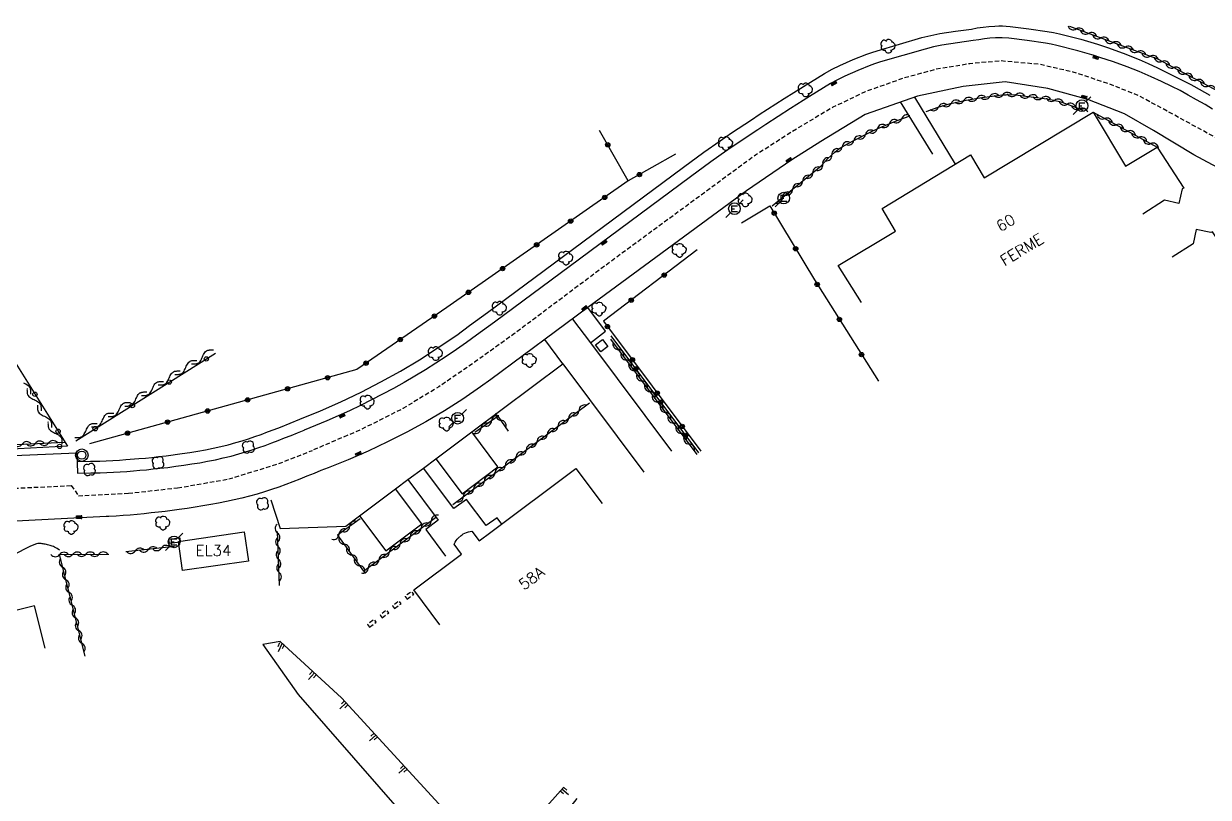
# Model space of a CAD drawing. Header units: millimetres. Extents: x 75000 to 76001, y 158000 to 159000.
# Drawn here: x 75692 to 75827.5, y 158286.3 to 158374.7 of the extents above; entities that cross this region are included whole.
import ezdxf
from ezdxf.enums import TextEntityAlignment as Align

# ---------------------------------------------------------------- set-up
doc = ezdxf.new("R2010")
doc.units = ezdxf.units.MM
doc.linetypes.add('DASHED', pattern=[0.75, 0.5, -0.25])
doc.layers.get('0').update_dxf_attribs({"linetype": 'CONTINUOUS'})
for name, color, linetype in [('W0001', 6, 'DASHED'), ('W0008', 7, 'CONTINUOUS'), ('W0100', 7, 'CONTINUOUS'), ('W0112', 1, 'DASHED'), ('W0211', 2, 'CONTINUOUS'), ('W0300', 7, 'CONTINUOUS'), ('W0310', 3, 'CONTINUOUS'), ('W0322', 7, 'CONTINUOUS'), ('W0400', 7, 'CONTINUOUS'), ('W0420', 7, 'CONTINUOUS'), ('W0471', 7, 'CONTINUOUS'), ('W0984', 7, 'CONTINUOUS'), ('W0991', 7, 'CONTINUOUS')]:
    doc.layers.add(name, color=color, linetype=linetype)
doc.styles.get("Standard").update_dxf_attribs({"font": 'romans.shx', "width": 0.85})

# ---------------------------------------------------------------- blocks, each defined once
blk = doc.blocks.new('T400')
for p, q in [((-0.15, 0.3), (0.15, 0.3)), ((-0.15, -0.25), (-0.15, 0.3)), ((-0.15, 0.15), (0.15, 0.15)), ((-0.15, 0), (0.15, 0)), ((0.15, 0.3), (0.15, -0.25)), ((-0.15, -0.15), (0.15, -0.15)), ((-0.15, -0.25), (-0.15, -0.3)), ((-0.15, -0.3), (0.15, -0.3)), ((0.15, -0.3), (0.15, -0.25))]:
    blk.add_line(p, q)
blk = doc.blocks.new('T471')
for p, q in [((-0.333334, 0.333334), (-0.333334, -0.333334)), ((-0.333334, 0.333334), (0.333334, 0.333334)), ((-0.333334, 0), (0, 0)), ((0.500001, 0.500001), (1.000002, 1.000002)), ((-0.500001, -0.500001), (-1.000002, -1.000002)), ((-0.333334, -0.333334), (0.333334, -0.333334))]:
    blk.add_line(p, q)
blk.add_ellipse((0, 0), major_axis=(0.471405, 0.471405), ratio=1, start_param=5.4977871438, end_param=11.780972451)
blk = doc.blocks.new('T300')
for p, q in [((-0.8, 0.51), (-0.86, 0.34)), ((-0.86, 0.34), (-0.86, 0.17)), ((-0.86, 0.17), (-0.74, 0.06)), ((-0.69, 0.63), (-0.8, 0.51)), ((-0.8, -0.06), (-0.74, 0.06)), ((-0.74, 0.06), (-0.69, 0.11)), ((-0.57, 0.69), (-0.69, 0.63)), ((-0.46, 0.69), (-0.57, 0.69)), ((-0.29, 0.63), (-0.46, 0.69)), ((-0.29, 0.63), (-0.17, 0.74)), ((-0.23, 0.57), (-0.29, 0.63)), ((-0.17, 0.74), (-0.06, 0.8)), ((-0.06, 0.8), (0.06, 0.8)), ((0.06, 0.8), (0.23, 0.74)), ((0.23, 0.74), (0.34, 0.63)), ((0.34, 0.63), (0.4, 0.51)), ((0.46, 0.46), (0.34, 0.46)), ((0.4, 0.51), (0.4, 0.46)), ((0.57, 0.4), (0.46, 0.46)), ((0.57, 0.4), (0.69, 0.29)), ((0.69, 0.29), (0.74, 0.17)), ((0.74, 0.06), (0.69, -0.17)), ((0.74, 0.17), (0.74, 0.06)), ((-0.8, -0.17), (-0.8, -0.06)), ((-0.8, -0.23), (-0.8, -0.17)), ((-0.74, -0.34), (-0.8, -0.23)), ((-0.69, -0.4), (-0.74, -0.34)), ((-0.51, -0.46), (-0.69, -0.4)), ((-0.4, -0.46), (-0.51, -0.46)), ((-0.4, -0.46), (-0.34, -0.46)), ((-0.34, -0.46), (-0.34, -0.4)), ((-0.34, -0.51), (-0.34, -0.46)), ((-0.29, -0.63), (-0.34, -0.51)), ((-0.17, -0.74), (-0.29, -0.63)), ((-0.06, -0.8), (-0.17, -0.74)), ((0.06, -0.8), (-0.06, -0.8)), ((0.17, -0.74), (0.06, -0.8)), ((0.23, -0.69), (0.17, -0.74)), ((0.29, -0.46), (0.23, -0.46)), ((0.29, -0.63), (0.23, -0.69)), ((0.46, -0.4), (0.29, -0.46)), ((0.34, -0.51), (0.29, -0.63)), ((0.34, -0.51), (0.34, -0.46)), ((0.57, -0.34), (0.46, -0.4)), ((0.63, -0.29), (0.57, -0.34)), ((0.69, -0.17), (0.63, -0.29))]:
    blk.add_line(p, q)
blk = doc.blocks.new('t112o')
at = {"color": 0, "linetype": 'Continuous'}
for p, q in [((-0.5, 0.5), (0.5, 0.5)), ((-0.5, -0.5), (-0.5, 0.5)), ((0.5, 0.5), (0.5, -0.5)), ((0.5, -0.5), (-0.5, -0.5))]:
    blk.add_line(p, q, dxfattribs=at)
blk = doc.blocks.new('t310o')
at = {"color": 0, "linetype": 'Continuous'}
for centre, start, end in [((-0.5, 0.38), 216.8699, 323.1304), ((0.5, -0.37), 36.8699, 143.1303)]:
    blk.add_arc(centre, 0.625, start, end, dxfattribs=at)
blk = doc.blocks.new('t322o')
at = {"color": 0, "linetype": 'Continuous'}
for radius in [0.25, 0.15]:
    blk.add_circle((0, 0), radius, dxfattribs=at)
blk = doc.blocks.new('t211o')
at = {"color": 0, "linetype": 'Continuous'}
for p, q in [((-0.29, 0.5), (-0.29, 0)), ((0, 1), (0, 0)), ((0.29, 0.5), (0.29, 0))]:
    blk.add_line(p, q, dxfattribs=at)

msp = doc.modelspace()

# ---------------------------------------------------------------- linework, layer by layer
at = {"layer": 'W0001', "flags": 128}
msp.add_lwpolyline([(76000, 158346.34), (75997.32, 158345.16), (75976.94, 158336.79), (75971.57, 158334.91), (75967.12, 158333.89), (75962.21, 158333.66), (75954.56, 158334), (75950.23, 158334.29), (75944.92, 158334.91), (75937.84, 158336.17), (75906.92, 158342.58), (75866.8, 158350.62), (75852.07, 158353.36), (75845.68, 158354.73), (75840.94, 158356.21), (75835.68, 158358.28), (75831.09, 158360.29), (75826.83, 158362.54), (75823.3, 158364.47), (75819.6, 158366.48), (75816.22, 158367.84), (75812.04, 158369.21), (75808.19, 158370.09), (75803.76, 158370.49), (75800.23, 158370.17), (75796.37, 158369.53), (75792.51, 158368.48), (75788.25, 158366.96), (75784.55, 158365.19), (75780.37, 158362.7), (75775.71, 158359.73), (75758.99, 158347.44), (75748.14, 158339.32), (75743.56, 158336.03), (75739.46, 158333.22), (75735.36, 158330.73), (75730.53, 158328.32), (75725, 158325.95)], dxfattribs=at)
at = {"layer": 'W0001'}
msp.add_lwpolyline([(75690.15, 158321.59), (75697.42, 158321.94), (75698.23, 158320.78), (75703.95, 158321.06), (75709.58, 158321.67), (75715.43, 158322.69), (75721.16, 158324.44), (75725, 158325.95)], dxfattribs=at)
at = {"layer": 'W0008'}
for points in [[(75698.09, 158324.7), (75699.63, 158324.73), (75699.95, 158324.73), (75700.69, 158324.74), (75701.43, 158324.78), (75702.17, 158324.81), (75702.92, 158324.85), (75703.66, 158324.9), (75705.16, 158325.02), (75705.91, 158325.08), (75706.65, 158325.16), (75707.39, 158325.24), (75708.29, 158325.34), (75710.1, 158325.59), (75711, 158325.73), (75711.88, 158325.87), (75712.77, 158326.03), (75713.64, 158326.2), (75714.51, 158326.4), (75715.36, 158326.61), (75716.23, 158326.85), (75716.97, 158327.06), (75717.7, 158327.29), (75718.42, 158327.53), (75719.14, 158327.79), (75719.88, 158328.07), (75720.62, 158328.35), (75721.34, 158328.62), (75723.56, 158329.51), (75725.93, 158330.47), (75728.26, 158331.51), (75730.57, 158332.61), (75732.84, 158333.78), (75735.07, 158335.02), (75737.26, 158336.33), (75739.41, 158337.71), (75741.52, 158339.15), (75742.99, 158340.22), (75745.02, 158341.71), (75754.76, 158348.91), (75767.45, 158358.34), (75769.78, 158360.04), (75771.66, 158361.37), (75772.96, 158362.25), (75775.23, 158363.76), (75776.13, 158364.35), (75778.97, 158366.19), (75781.17, 158367.58), (75783.57, 158369.04), (75784.45, 158369.53), (75785.35, 158369.97), (75786.87, 158370.64), (75788.42, 158371.26), (75789.01, 158371.47), (75789.61, 158371.66), (75792.17, 158372.42), (75794.74, 158373.15), (75795.75, 158373.41), (75796.77, 158373.61), (75798.58, 158373.9), (75800.39, 158374.14), (75801.06, 158374.26), (75801.73, 158374.35), (75802.4, 158374.42), (75803.08, 158374.47), (75803.52, 158374.49), (75803.95, 158374.49), (75804.39, 158374.47), (75804.82, 158374.42), (75806.95, 158374.15), (75809.07, 158373.86), (75809.78, 158373.73), (75810.49, 158373.58), (75812.92, 158372.96), (75814.82, 158372.41), (75815.95, 158372.04), (75817.77, 158371.36), (75819.58, 158370.64), (75820.63, 158370.18), (75821.67, 158369.69), (75825.51, 158367.78), (75825.84, 158367.6), (75827.68, 158366.58)], [(75689.96, 158325.33), (75698.06, 158325.69), (75698.12, 158323.36), (75699.65, 158323.39), (75699.68, 158323.39), (75699.71, 158323.39), (75699.74, 158323.39), (75699.77, 158323.39), (75699.8, 158323.39), (75699.84, 158323.39), (75699.88, 158323.39), (75699.91, 158323.39), (75699.94, 158323.39), (75699.97, 158323.39), (75699.97, 158323.39), (75700.73, 158323.41), (75701.48, 158323.44), (75702.24, 158323.47), (75703, 158323.52), (75703.76, 158323.56), (75704.52, 158323.62), (75705.27, 158323.69), (75706.03, 158323.75), (75706.79, 158323.83), (75707.54, 158323.91), (75707.54, 158323.91), (75708.46, 158324.02), (75709.38, 158324.14), (75710.29, 158324.27), (75711.2, 158324.41), (75712.11, 158324.55), (75713.02, 158324.72), (75713.91, 158324.89), (75714.81, 158325.09), (75715.7, 158325.31), (75716.59, 158325.56), (75717.35, 158325.78), (75718.11, 158326.02), (75718.86, 158326.27), (75719.6, 158326.53), (75720.35, 158326.81), (75721.09, 158327.09), (75721.83, 158327.38), (75722.57, 158327.67), (75723.3, 158327.97), (75724.05, 158328.27), (75724.05, 158328.27)], [(75726.79, 158323.98), (75725.98, 158323.64), (75725.19, 158323.31), (75724.38, 158323), (75723.58, 158322.67), (75722.77, 158322.36), (75721.96, 158322.06), (75721.15, 158321.77), (75720.33, 158321.48), (75719.51, 158321.22), (75718.68, 158320.97), (75718.68, 158320.97), (75717.8, 158320.72), (75716.93, 158320.5), (75716.05, 158320.3), (75715.16, 158320.11), (75714.27, 158319.92), (75713.38, 158319.77), (75712.48, 158319.61), (75711.59, 158319.47), (75710.68, 158319.33), (75709.78, 158319.2), (75708.98, 158319.09), (75708.17, 158318.98), (75707.38, 158318.89), (75706.57, 158318.8), (75705.77, 158318.72), (75704.96, 158318.64), (75704.16, 158318.56), (75703.34, 158318.5), (75702.54, 158318.45), (75701.73, 158318.41), (75701.73, 158318.41), (75701.7, 158318.41), (75701.67, 158318.41), (75701.64, 158318.39), (75701.61, 158318.39), (75701.58, 158318.39), (75701.55, 158318.39), (75701.52, 158318.39), (75701.48, 158318.39), (75701.45, 158318.39), (75701.41, 158318.39), (75690.34, 158317.84)]]:
    msp.add_lwpolyline(points, dxfattribs=at)
at = {"layer": 'W0008', "flags": 128}
for points in [[(75827.97, 158364.99), (75827.12, 158365.49), (75826.16, 158366.05), (75825.2, 158366.59), (75824.26, 158367.09), (75823.32, 158367.57), (75822.15, 158368.14), (75820.97, 158368.69), (75819.6, 158369.28), (75818.21, 158369.82), (75816.66, 158370.38), (75815.1, 158370.9), (75814.42, 158371.12), (75812.57, 158371.66), (75810.17, 158372.27), (75809.52, 158372.41), (75808.87, 158372.52), (75806.77, 158372.82), (75804.66, 158373.09), (75803.91, 158373.14), (75803.16, 158373.12), (75802.52, 158373.08), (75801.88, 158373.01), (75801.24, 158372.92), (75800.6, 158372.81), (75798.8, 158372.57), (75797, 158372.28), (75796.05, 158372.09), (75795.1, 158371.85), (75792.55, 158371.12), (75790, 158370.37), (75789.44, 158370.19), (75788.9, 158370), (75787.39, 158369.4), (75785.91, 158368.75), (75785.07, 158368.34), (75784.26, 158367.89), (75781.88, 158366.44), (75779.7, 158365.06), (75776.87, 158363.22), (75775.97, 158362.63), (75773.71, 158361.13), (75772.43, 158360.26), (75770.57, 158358.95), (75768.25, 158357.25), (75755.56, 158347.83), (75745.82, 158340.62), (75743.78, 158339.13), (75742.64, 158338.3), (75741.48, 158337.49), (75740.31, 158336.7), (75739.13, 158335.93), (75737.94, 158335.17), (75736.73, 158334.44), (75735.51, 158333.73), (75734.28, 158333.04), (75733.03, 158332.37), (75731.78, 158331.72), (75730.52, 158331.09), (75729.24, 158330.48), (75727.96, 158329.9), (75726.66, 158329.33), (75725.36, 158328.79), (75724.05, 158328.27)], [(75829.63, 158357.75), (75825.84, 158359.76), (75821.23, 158362.52), (75817.9, 158364.44), (75813.73, 158366.09), (75809.13, 158367.35), (75804.25, 158368.09), (75799.44, 158367.56), (75794.21, 158366.46), (75788.25, 158364.35), (75783.15, 158361.28), (75779.84, 158359.17), (75774.65, 158355.64), (75756.52, 158342.3), (75745.42, 158334.06), (75744.25, 158333.21), (75742.2, 158331.82), (75740.11, 158330.49), (75737.98, 158329.23), (75735.81, 158328.04), (75733.61, 158326.92), (75731.37, 158325.87), (75729.09, 158324.89), (75726.79, 158323.98)], [(75793.9, 158366.34), (75798.54, 158358.69)], [(75792.24, 158365.83), (75795.94, 158359.83)], [(75754.76, 158340.97), (75756.82, 158338.24), (75758.54, 158339.58), (75756.52, 158342.3)], [(75720.26, 158320.32), (75721.33, 158317.04), (75728.81, 158317.31), (75730.39, 158318.48), (75734.5, 158321.56), (75735.94, 158322.62), (75737.71, 158323.94), (75739.14, 158324.99), (75743.26, 158328.08), (75753.65, 158335.85), (75751.58, 158338.64)], [(75756.82, 158338.24), (75766.1, 158325.85)], [(75753.65, 158335.85), (75762.93, 158323.47)], [(75739.14, 158324.99), (75742.12, 158321), (75746.23, 158324.06), (75743.26, 158328.08)], [(75746.67, 158317.54), (75746.14, 158318.25), (75744.87, 158317.36), (75742.63, 158320.36), (75741.18, 158319.31), (75737.71, 158323.94)], [(75730.39, 158318.48), (75733.42, 158314.47), (75737.52, 158317.56), (75734.5, 158321.56)], [(75735.94, 158322.62), (75739.41, 158317.97), (75737.97, 158316.9), (75740.24, 158313.87)]]:
    msp.add_lwpolyline(points, dxfattribs=at)
msp.add_lwpolyline([(75696.12, 158314.54, 0.032672), (75695.49, 158314.9, 0.044127), (75694.99, 158315.09, 0.016015), (75694.44, 158315.22, 0.018363), (75693.96, 158315.31, 0.094045), (75693.45, 158315.28), (75692.74, 158315.01), (75690.73, 158313.97, -0.060839), (75690.45, 158313.88, -0.060839), (75690.16, 158313.85, -0.074753), (75689.81, 158313.92), (75689.49, 158314.09), (75689.06, 158314.53), (75688.66, 158314.49), (75688.27, 158314.02), (75688.16, 158313.43), (75688.16, 158312.82), (75688.32, 158312.12)], format="xyb", dxfattribs=at)
at = {"layer": 'W0100', "flags": 128}
for points in [[(75787.83, 158342.86), (75785.15, 158347.09), (75791.72, 158351.03), (75790.17, 158353.62), (75800.3, 158359.75), (75801.87, 158357.13), (75814.33, 158364.62), (75818.02, 158358.46), (75821.65, 158360.62), (75824.69, 158355.96), (75824.51, 158355.85), (75824.13, 158354.19), (75822.48, 158354.55), (75820, 158352.98)], [(75834.91, 158331.48), (75839.14, 158334.15), (75827.97, 158350.96), (75827.8, 158350.86), (75826.12, 158351.21), (75825.78, 158349.58), (75823.38, 158348.06)], [(75739.6, 158306), (75736.6, 158310), (75742.08, 158314.11), (75741.24, 158315.22), (75741.35, 158315.45), (75741.47, 158315.66), (75741.58, 158315.8), (75741.69, 158315.93), (75742.02, 158316.23), (75742.12, 158316.32), (75742.26, 158316.4), (75742.63, 158316.58), (75742.86, 158316.66), (75743.24, 158316.72), (75744.08, 158315.6), (75745.43, 158316.6), (75745.43, 158316.6), (75755.15, 158323.89), (75758.15, 158319.89)], [(75694.42, 158303.34), (75693.2, 158308.18), (75683.81, 158305.81), (75685.04, 158300.97)]]:
    msp.add_lwpolyline(points, dxfattribs=at)
at = {"layer": 'W0100'}
msp.add_lwpolyline([(75717.68, 158313.31), (75710.16, 158312.23), (75709.69, 158315.53), (75717.2, 158316.64), (75717.68, 158313.31)], dxfattribs=at)
at = {"layer": 'W0112', "flags": 128}
for points in [[(75735.84, 158308.94), (75736.59, 158309.5), (75736.35, 158309.82), (75735.6, 158309.26)], [(75734.4, 158307.87), (75735.15, 158308.43), (75734.91, 158308.75), (75734.16, 158308.19)], [(75731.55, 158305.74), (75732.31, 158306.31), (75732.07, 158306.63), (75731.31, 158306.06)], [(75732.98, 158306.81), (75733.74, 158307.38), (75733.5, 158307.7), (75732.74, 158307.13)]]:
    msp.add_lwpolyline(points, close=True, dxfattribs=at)
at = {"layer": 'W0211', "flags": 128}
msp.add_lwpolyline([(75753.73, 158287.43), (75747.64, 158280.6), (75745.98, 158280.27), (75743.91, 158281.2), (75741.18, 158283.68), (75728.35, 158297.67), (75721.31, 158304.1), (75719.35, 158303.77), (75723.37, 158298.06), (75738.94, 158280.23), (75742.81, 158277.11), (75743.26, 158276.78), (75743.73, 158276.48), (75744.26, 158276.21), (75744.81, 158275.98), (75745.07, 158275.9), (75745.34, 158275.86), (75745.88, 158275.86), (75746.42, 158275.9), (75746.73, 158275.96), (75747.04, 158276.07), (75747.43, 158276.29), (75747.79, 158276.56), (75755.31, 158286.15)], dxfattribs=at)
at = {"layer": 'W0300'}
for centre, radius, start, end in [((75717.39, 158326.53), 0.409, 61.4769, 229.6355), ((75717.88, 158326.62), 0.398, 331.9275, 138.1798), ((75717.48, 158326.05), 0.398, 151.9275, 318.1798), ((75717.97, 158326.14), 0.405, 242.4472, 47.3533), ((75699.22, 158323.97), 0.392, 61.3895, 229.0283), ((75699.7, 158324.06), 0.406, 329.9816, 139.6355), ((75707.06, 158324.77), 0.392, 61.3895, 229.0283), ((75707.15, 158324.27), 0.406, 149.9816, 319.6355), ((75707.55, 158324.84), 0.398, 331.9275, 138.1798), ((75707.63, 158324.36), 0.392, 241.3895, 49.0283), ((75699.3, 158323.48), 0.398, 151.9275, 318.1798), ((75699.79, 158323.56), 0.392, 241.3895, 49.0283), ((75719.02, 158320.05), 0.409, 61.4769, 229.6355), ((75719.51, 158320.14), 0.398, 331.9275, 138.1798), ((75719.11, 158319.56), 0.398, 151.9275, 318.1798), ((75719.59, 158319.64), 0.392, 241.3895, 49.8991)]:
    msp.add_arc(centre, radius, start, end, dxfattribs=at)
at = {"layer": 'W0310', "flags": 128}
for points in [[(75843.87, 158360.24), (75842.42, 158360.65), (75840.98, 158361.09), (75840.35, 158361.31), (75839.74, 158361.56), (75835.01, 158363.72), (75834.18, 158364.13), (75830.75, 158365.89), (75829.88, 158366.34), (75821.74, 158370.69), (75811.64, 158374.44)], [(75795.21, 158364.72), (75796.6, 158365.19), (75798.01, 158365.61), (75798.9, 158365.83), (75799.8, 158366.01), (75801.59, 158366.29), (75803.39, 158366.54), (75803.88, 158366.6), (75804.38, 158366.63), (75804.91, 158366.64), (75805.44, 158366.6), (75807.24, 158366.4), (75809.03, 158366.16), (75809.83, 158366.02), (75810.62, 158365.8), (75811.9, 158365.36), (75813.16, 158364.86)], [(75777.61, 158353.91), (75783.19, 158358.48), (75783.95, 158359.29), (75784.76, 158360.06), (75785.23, 158360.44), (75785.74, 158360.75), (75786.95, 158361.39), (75788.82, 158362.34), (75789.7, 158362.76), (75790.6, 158363.15), (75791.92, 158363.68), (75793.26, 158364.18)], [(75814.33, 158364.62), (75821.65, 158360.62)], [(75759.1, 158338.69), (75768.98, 158325.5)], [(75741.07, 158319.78), (75756.69, 158331.4)], [(75747.44, 158328.17), (75746.26, 158329.87), (75743.59, 158327.99)], [(75626.64, 158329.14), (75627, 158323.46), (75661.3, 158325.18), (75696.7, 158326.89)], [(75730.48, 158318.14), (75727.87, 158316.26), (75730.86, 158312.13), (75739.08, 158318.28)], [(75721.24, 158310.5), (75721.01, 158316.69)], [(75709.22, 158314.97), (75703.66, 158314.36)], [(75699, 158302.44), (75696.07, 158314.05), (75701.71, 158314.1)]]:
    msp.add_lwpolyline(points, dxfattribs=at)
at = {"layer": 'W0310'}
for points in [[(75711.16, 158335.84), (75711.23, 158335.84), (75711.3, 158335.84), (75711.38, 158335.84), (75711.45, 158335.84), (75711.52, 158335.84), (75711.59, 158335.84), (75711.66, 158335.86), (75711.73, 158335.86), (75711.8, 158335.88), (75711.86, 158335.89), (75711.91, 158335.92), (75711.97, 158335.95), (75712.07, 158336.03), (75712.16, 158336.12), (75712.23, 158336.25), (75712.3, 158336.38), (75712.36, 158336.5), (75712.42, 158336.64), (75712.48, 158336.78), (75712.55, 158336.91), (75712.62, 158337.03), (75712.69, 158337.16), (75712.77, 158337.25), (75712.88, 158337.33), (75712.93, 158337.36), (75712.98, 158337.39), (75713.05, 158337.41), (75713.11, 158337.42), (75713.18, 158337.42), (75713.25, 158337.44), (75713.32, 158337.44), (75713.39, 158337.44), (75713.46, 158337.44), (75713.54, 158337.44), (75713.61, 158337.44), (75713.69, 158337.44)], [(75707.35, 158333.44), (75707.43, 158333.44), (75707.5, 158333.44), (75707.58, 158333.44), (75707.65, 158333.44), (75707.72, 158333.44), (75707.79, 158333.45), (75707.86, 158333.45), (75707.93, 158333.47), (75707.99, 158333.48), (75708.05, 158333.5), (75708.11, 158333.53), (75708.16, 158333.56), (75708.27, 158333.64), (75708.35, 158333.73), (75708.42, 158333.84), (75708.49, 158333.97), (75708.55, 158334.11), (75708.62, 158334.25), (75708.68, 158334.38), (75708.74, 158334.52), (75708.81, 158334.64), (75708.88, 158334.75), (75708.97, 158334.84), (75709.07, 158334.92), (75709.12, 158334.95), (75709.18, 158334.98), (75709.24, 158335), (75709.3, 158335.02), (75709.38, 158335.03), (75709.45, 158335.03), (75709.52, 158335.05), (75709.59, 158335.05), (75709.66, 158335.05), (75709.73, 158335.05), (75709.8, 158335.05), (75709.88, 158335.05)], [(75709.25, 158334.64), (75709.32, 158334.64), (75709.4, 158334.64), (75709.48, 158334.64), (75709.55, 158334.64), (75709.62, 158334.64), (75709.69, 158334.64), (75709.76, 158334.66), (75709.83, 158334.66), (75709.89, 158334.67), (75709.95, 158334.7), (75710.01, 158334.72), (75710.06, 158334.75), (75710.16, 158334.83), (75710.25, 158334.92), (75710.33, 158335.03), (75710.39, 158335.16), (75710.46, 158335.3), (75710.52, 158335.44), (75710.58, 158335.58), (75710.65, 158335.7), (75710.71, 158335.83), (75710.79, 158335.95), (75710.88, 158336.05), (75710.98, 158336.12), (75711.03, 158336.16), (75711.09, 158336.19), (75711.15, 158336.2), (75711.21, 158336.22), (75711.28, 158336.23), (75711.35, 158336.23), (75711.42, 158336.25), (75711.49, 158336.25), (75711.56, 158336.25), (75711.64, 158336.25), (75711.71, 158336.25), (75711.79, 158336.25)], [(75691.97, 158333.67), (75692.11, 158333.61), (75692.24, 158333.55), (75692.36, 158333.47), (75692.48, 158333.39), (75692.57, 158333.3), (75692.65, 158333.2), (75692.68, 158333.14), (75692.7, 158333.09), (75692.72, 158333.03), (75692.73, 158332.97), (75692.75, 158332.91), (75692.76, 158332.83), (75692.76, 158332.77), (75692.77, 158332.69), (75692.77, 158332.61), (75692.77, 158332.55), (75692.76, 158332.47), (75692.76, 158332.39)], [(75705.45, 158332.23), (75705.52, 158332.23), (75705.59, 158332.23), (75705.67, 158332.23), (75705.74, 158332.23), (75705.81, 158332.23), (75705.88, 158332.25), (75705.95, 158332.25), (75706.02, 158332.27), (75706.09, 158332.28), (75706.15, 158332.3), (75706.2, 158332.33), (75706.26, 158332.36), (75706.35, 158332.44), (75706.45, 158332.53), (75706.52, 158332.64), (75706.59, 158332.77), (75706.66, 158332.91), (75706.71, 158333.03), (75706.77, 158333.17), (75706.84, 158333.31), (75706.91, 158333.44), (75706.98, 158333.55), (75707.07, 158333.64), (75707.17, 158333.72), (75707.23, 158333.75), (75707.28, 158333.78), (75707.34, 158333.8), (75707.41, 158333.81), (75707.48, 158333.83), (75707.55, 158333.83), (75707.62, 158333.84), (75707.69, 158333.84), (75707.76, 158333.84), (75707.84, 158333.84), (75707.91, 158333.84), (75707.98, 158333.84)], [(75692.36, 158333.03), (75692.36, 158332.95), (75692.35, 158332.88), (75692.36, 158332.81), (75692.36, 158332.73), (75692.36, 158332.66), (75692.37, 158332.59), (75692.38, 158332.52), (75692.38, 158332.45), (75692.4, 158332.39), (75692.42, 158332.33), (75692.45, 158332.28), (75692.48, 158332.22), (75692.55, 158332.12), (75692.66, 158332.03), (75692.77, 158331.95), (75692.89, 158331.89), (75693.02, 158331.83), (75693.16, 158331.77), (75693.3, 158331.7), (75693.44, 158331.64), (75693.55, 158331.56), (75693.67, 158331.48), (75693.77, 158331.39), (75693.84, 158331.3), (75693.88, 158331.23), (75693.9, 158331.19), (75693.92, 158331.12), (75693.94, 158331.06), (75693.95, 158331), (75693.95, 158330.92), (75693.96, 158330.86), (75693.96, 158330.78), (75693.96, 158330.7), (75693.96, 158330.64), (75693.96, 158330.56), (75693.96, 158330.48)], [(75703.55, 158331.03), (75703.62, 158331.03), (75703.7, 158331.03), (75703.77, 158331.03), (75703.84, 158331.03), (75703.91, 158331.03), (75703.98, 158331.05), (75704.05, 158331.05), (75704.12, 158331.06), (75704.19, 158331.08), (75704.25, 158331.09), (75704.3, 158331.12), (75704.36, 158331.16), (75704.46, 158331.23), (75704.55, 158331.33), (75704.62, 158331.44), (75704.69, 158331.56), (75704.75, 158331.7), (75704.81, 158331.84), (75704.88, 158331.97), (75704.94, 158332.11), (75705.01, 158332.23), (75705.08, 158332.34), (75705.16, 158332.44), (75705.27, 158332.52), (75705.32, 158332.55), (75705.38, 158332.58), (75705.44, 158332.59), (75705.5, 158332.61), (75705.57, 158332.62), (75705.64, 158332.62), (75705.71, 158332.64), (75705.78, 158332.64), (75705.85, 158332.64), (75705.93, 158332.64), (75706, 158332.64), (75706.08, 158332.64)], [(75693.55, 158331.12), (75693.55, 158331.05), (75693.55, 158330.97), (75693.55, 158330.91), (75693.55, 158330.83), (75693.55, 158330.75), (75693.56, 158330.69), (75693.57, 158330.61), (75693.58, 158330.55), (75693.59, 158330.48), (75693.62, 158330.42), (75693.64, 158330.38), (75693.67, 158330.31), (75693.75, 158330.22), (75693.85, 158330.12), (75693.96, 158330.05), (75694.09, 158329.98), (75694.22, 158329.92), (75694.36, 158329.86), (75694.49, 158329.8), (75694.63, 158329.73), (75694.75, 158329.66), (75694.87, 158329.58), (75694.96, 158329.48), (75695.04, 158329.39), (75695.07, 158329.33), (75695.09, 158329.28), (75695.12, 158329.22), (75695.13, 158329.16), (75695.14, 158329.09), (75695.15, 158329.02), (75695.16, 158328.95), (75695.16, 158328.88), (75695.16, 158328.8), (75695.16, 158328.73), (75695.16, 158328.66), (75695.16, 158328.58)], [(75701.64, 158329.83), (75701.72, 158329.83), (75701.79, 158329.83), (75701.87, 158329.83), (75701.94, 158329.83), (75702.01, 158329.83), (75702.08, 158329.84), (75702.15, 158329.84), (75702.22, 158329.86), (75702.28, 158329.88), (75702.34, 158329.89), (75702.4, 158329.92), (75702.45, 158329.95), (75702.55, 158330.03), (75702.64, 158330.12), (75702.72, 158330.25), (75702.78, 158330.38), (75702.85, 158330.5), (75702.91, 158330.64), (75702.97, 158330.78), (75703.04, 158330.92), (75703.1, 158331.05), (75703.18, 158331.16), (75703.27, 158331.25), (75703.37, 158331.33), (75703.42, 158331.36), (75703.48, 158331.38), (75703.54, 158331.41), (75703.6, 158331.42), (75703.67, 158331.42), (75703.74, 158331.44), (75703.81, 158331.44), (75703.88, 158331.44), (75703.95, 158331.44), (75704.03, 158331.44), (75704.1, 158331.44), (75704.18, 158331.44)], [(75699.74, 158328.64), (75699.81, 158328.64), (75699.89, 158328.64), (75699.97, 158328.64), (75700.04, 158328.64), (75700.11, 158328.64), (75700.18, 158328.64), (75700.25, 158328.66), (75700.32, 158328.66), (75700.38, 158328.67), (75700.45, 158328.69), (75700.5, 158328.72), (75700.55, 158328.75), (75700.66, 158328.83), (75700.74, 158328.92), (75700.81, 158329.05), (75700.88, 158329.17), (75700.95, 158329.3), (75701.01, 158329.44), (75701.07, 158329.58), (75701.13, 158329.7), (75701.2, 158329.83), (75701.27, 158329.95), (75701.36, 158330.05), (75701.46, 158330.12), (75701.52, 158330.16), (75701.57, 158330.19), (75701.63, 158330.2), (75701.7, 158330.22), (75701.77, 158330.22), (75701.84, 158330.23), (75701.91, 158330.23), (75701.98, 158330.23), (75702.05, 158330.23), (75702.12, 158330.23), (75702.2, 158330.23), (75702.27, 158330.23)], [(75694.76, 158329.22), (75694.75, 158329.14), (75694.76, 158329.08), (75694.75, 158329), (75694.76, 158328.92), (75694.76, 158328.84), (75694.76, 158328.78), (75694.77, 158328.7), (75694.78, 158328.64), (75694.8, 158328.58), (75694.81, 158328.52), (75694.84, 158328.47), (75694.87, 158328.41), (75694.95, 158328.3), (75695.04, 158328.22), (75695.16, 158328.14), (75695.28, 158328.08), (75695.41, 158328), (75695.55, 158327.94), (75695.69, 158327.88), (75695.82, 158327.81), (75695.95, 158327.75), (75696.05, 158327.67), (75696.16, 158327.58), (75696.23, 158327.48), (75696.27, 158327.42), (75696.29, 158327.38), (75696.31, 158327.31), (75696.33, 158327.25), (75696.34, 158327.19), (75696.34, 158327.11), (75696.35, 158327.05), (75696.35, 158326.97), (75696.35, 158326.89), (75696.35, 158326.83), (75696.35, 158326.75), (75696.35, 158326.67)], [(75697.84, 158327.44), (75697.91, 158327.44), (75697.98, 158327.44), (75698.06, 158327.44), (75698.13, 158327.44), (75698.2, 158327.44), (75698.27, 158327.44), (75698.34, 158327.45), (75698.41, 158327.45), (75698.48, 158327.47), (75698.54, 158327.5), (75698.59, 158327.52), (75698.65, 158327.55), (75698.74, 158327.62), (75698.84, 158327.72), (75698.91, 158327.84), (75698.98, 158327.97), (75699.05, 158328.09), (75699.11, 158328.23), (75699.16, 158328.38), (75699.23, 158328.5), (75699.3, 158328.62), (75699.38, 158328.75), (75699.46, 158328.84), (75699.56, 158328.92), (75699.62, 158328.95), (75699.67, 158328.97), (75699.73, 158329), (75699.8, 158329.02), (75699.87, 158329.02), (75699.94, 158329.03), (75700.01, 158329.03), (75700.08, 158329.03), (75700.15, 158329.03), (75700.23, 158329.03), (75700.3, 158329.03), (75700.38, 158329.03)]]:
    msp.add_lwpolyline(points, dxfattribs=at)
at = {"layer": 'W0322', "flags": 128}
for points in [[(75761.14, 158356.77), (75757.86, 158362.53)], [(75766.56, 158359.83), (75761.14, 158356.77), (75740.39, 158342.31), (75730.08, 158335.2), (75699.5, 158326.72)], [(75774.11, 158351.96), (75777.34, 158353.91), (75782.43, 158345.45), (75789.75, 158333.86)], [(75769.04, 158348.88), (75758.31, 158340.72), (75769.44, 158325.85)], [(75759.14, 158339.07), (75769.18, 158325.66)]]:
    msp.add_lwpolyline(points, dxfattribs=at)
at = {"layer": 'W0322'}
for points in [[(75686.64, 158342.92), (75696.98, 158326.45), (75689.93, 158326.06)], [(75697.94, 158327.05), (75713.92, 158337.08)]]:
    msp.add_lwpolyline(points, dxfattribs=at)
for centre, radius in [((75712.87, 158336.42), 0.247), ((75708.63, 158333.77), 0.254), ((75693.26, 158332.38), 0.247), ((75704.4, 158331.09), 0.263), ((75695.91, 158328.14), 0.247), ((75700.16, 158328.44), 0.256), ((75696.09, 158326.41), 0.247)]:
    msp.add_circle(centre, radius, dxfattribs=at)
at = {"layer": 'W0420'}
for radius in [0.713, 0.472]:
    msp.add_circle((75698.62, 158325.41), radius, dxfattribs=at)
at = {"layer": 'W0471'}
msp.add_lwpolyline([(75709.82, 158315.97), (75709.89, 158315.48), (75708.66, 158315.3), (75708.59, 158315.8), (75709.82, 158315.97)], dxfattribs=at)

# ---------------------------------------------------------------- block references
at = {"layer": 'W0112', "rotation": 216.6350058421684}
msp.add_blockref('t112o', (75758.09, 158337.94), dxfattribs=at)
at = {"layer": 'W0211'}
for p, rotation in [((75721.54, 158303.88), 156.0082094358958), ((75725.24, 158300.51), 137.608373121847), ((75728.88, 158297.09), 132.5056397567924), ((75732.26, 158293.41), 132.5056397565726), ((75735.64, 158289.72), 132.5056397566664), ((75753.54, 158287.22), 228.2921029572453)]:
    msp.add_blockref('t211o', p, dxfattribs=dict(at, rotation=rotation))
at = {"layer": 'W0300'}
for p in [(75790.9, 158372.16), (75781.45, 158367.17), (75772.31, 158361.04), (75774.54, 158354.6), (75754.03, 158347.95), (75767.01, 158348.83), (75746.43, 158342.21), (75757.82, 158342.11), (75739.12, 158337.02), (75749.85, 158336.24), (75731.31, 158331.48), (75740.35, 158328.97), (75697.44, 158317.14), (75707.92, 158317.64)]:
    msp.add_blockref('T300', p, dxfattribs=at)
at = {"layer": 'W0310'}
for p, rotation in [((75812.39, 158374.16), 159.6120558594149), ((75813.8, 158373.64), 159.6120558594149), ((75815.2, 158373.12), 159.6120558594149), ((75816.61, 158372.6), 159.6120558594149), ((75818.01, 158372.07), 159.6120558594149), ((75819.42, 158371.55), 159.6120558594149), ((75820.83, 158371.03), 159.6120558594149), ((75822.2, 158370.44), 151.8996435421969), ((75823.53, 158369.73), 151.8996435421969), ((75824.85, 158369.03), 151.8996435421969), ((75826.17, 158368.32), 151.8996435421969), ((75827.5, 158367.61), 151.8996435421969), ((75798.07, 158365.63), 14.06762927563921), ((75799.53, 158365.96), 10.84303234024894), ((75801.01, 158366.2), 8.865974782644013), ((75802.5, 158366.42), 8.136456598339514), ((75803.99, 158366.61), 3.751162981063938), ((75805.48, 158366.6), 353.6778655060313), ((75806.97, 158366.43), 353.6778655060313), ((75808.46, 158366.24), 352.4845511387038), ((75809.94, 158365.99), 344.761582792765), ((75811.37, 158365.54), 340.9580229839556), ((75796.63, 158365.2), 16.68289210533881), ((75812.77, 158365.01), 338.1017774767637), ((75789.63, 158362.73), 25.51942353371992), ((75791.01, 158363.32), 21.74725381488487), ((75792.4, 158363.86), 20.3434952940267), ((75815.64, 158363.9), 331.4065014092384), ((75816.96, 158363.18), 331.4065014092384), ((75786.94, 158361.39), 27.85271016037348), ((75788.28, 158362.07), 26.91375382829276), ((75818.28, 158362.46), 331.4065014092384), ((75819.6, 158361.75), 331.4065014092384), ((75785.62, 158360.68), 31.77110884702168), ((75820.91, 158361.03), 331.4065014092384), ((75783.39, 158358.69), 47.23327067242237), ((75784.44, 158359.76), 43.62584778726574), ((75782.26, 158357.71), 39.29157895651112), ((75779.94, 158355.81), 39.29157895651112), ((75781.1, 158356.76), 39.29157895651112), ((75778.78, 158354.86), 39.29157895651112), ((75760, 158337.49), 306.8288090621738), ((75760.9, 158336.29), 306.8288090621738), ((75761.8, 158335.09), 306.8288090621738), ((75762.7, 158333.89), 306.8288090621738), ((75763.6, 158332.69), 306.8288090621738), ((75764.49, 158331.49), 306.8288090621738), ((75755.51, 158330.53), 36.63308202333733), ((75765.39, 158330.29), 306.8288090621738), ((75745.5, 158329.34), 215.242959148371), ((75746.58, 158329.4), 124.9213943972966), ((75753.1, 158328.74), 36.63308202333733), ((75754.31, 158329.63), 36.63308202333733), ((75766.29, 158329.09), 306.8288090621738), ((75744.28, 158328.48), 215.242959148371), ((75751.9, 158327.84), 36.63308202333733), ((75767.19, 158327.89), 306.8288090621738), ((75691.81, 158326.68), 2.762199443986267), ((75693.3, 158326.75), 2.762199443986267), ((75694.83, 158326.8), 2.762199443986267), ((75749.49, 158326.05), 36.63308202333733), ((75750.69, 158326.95), 36.63308202333733), ((75768.09, 158326.69), 306.8288090621738), ((75748.29, 158325.16), 36.63308202333733), ((75745.88, 158323.37), 36.63308202333733), ((75747.08, 158324.26), 36.63308202333733), ((75744.68, 158322.47), 36.63308202333733), ((75742.27, 158320.68), 36.63308202333733), ((75743.47, 158321.58), 36.63308202333733), ((75738.62, 158317.93), 36.81398001379684), ((75721.02, 158316.5), 92.15013972376947), ((75729.26, 158317.26), 215.8203551954553), ((75737.42, 158317.03), 36.81398001379684), ((75721.07, 158315), 92.15013972376947), ((75728.05, 158316.38), 215.8203551954553), ((75728.63, 158315.22), 305.8928285287158), ((75735.02, 158315.24), 36.81398001379684), ((75736.22, 158316.14), 36.81398001379684), ((75704.75, 158314.48), 186.2665126997545), ((75706.24, 158314.64), 186.2665126997545), ((75707.73, 158314.8), 186.2665126997545), ((75729.51, 158314), 305.8928285287158), ((75733.82, 158314.34), 36.81398001379684), ((75696.09, 158314.05), 0.4664630982699379), ((75696.43, 158312.62), 104.1764324981158), ((75697.59, 158314.07), 0.4664630982699379), ((75699.09, 158314.08), 0.4664630982699379), ((75700.59, 158314.09), 0.4664630982699379), ((75721.13, 158313.5), 92.15013972376947), ((75730.39, 158312.79), 305.8928285287158), ((75731.41, 158312.54), 36.81398001379684), ((75732.61, 158313.44), 36.81398001379684), ((75696.8, 158311.17), 104.1764324981158), ((75721.19, 158312), 92.15013972376947), ((75697.17, 158309.71), 104.1764324981158), ((75697.53, 158308.26), 104.1764324981158), ((75697.9, 158306.8), 104.1764324981158), ((75698.27, 158305.35), 104.1764324981158), ((75698.63, 158303.9), 104.1764324981158)]:
    msp.add_blockref('t310o', p, dxfattribs=dict(at, rotation=rotation))
at = {"layer": 'W0322'}
for p, rotation in [((75758.79, 158360.9), 119.6053263897302), ((75762.42, 158357.49), 209.4878418322408), ((75758.45, 158354.89), 214.867050676494), ((75777.84, 158353.08), 301.0038752482107), ((75754.55, 158352.18), 214.867050676494), ((75750.66, 158349.46), 214.867050676494), ((75780.29, 158349.01), 301.0038752482107), ((75746.76, 158346.75), 214.867050676494), ((75765.26, 158346.01), 217.2267741251568), ((75782.75, 158344.94), 302.2940162823821), ((75742.86, 158344.03), 214.867050676494), ((75761.48, 158343.13), 217.2267741251568), ((75738.96, 158341.32), 214.6006360654946), ((75758.76, 158340.11), 306.8288090621617), ((75785.29, 158340.93), 302.2940162823821), ((75735.05, 158338.63), 214.6006360654946), ((75731.14, 158335.93), 214.6006360654946), ((75761.61, 158336.31), 306.8288090621617), ((75787.82, 158336.91), 302.2940162823821), ((75761.99, 158335.27), 306.8288090621431), ((75726.74, 158334.27), 195.4985587662142), ((75722.17, 158333), 195.4985587662142), ((75764.46, 158332.51), 306.8288090621617), ((75717.59, 158331.73), 195.4985587662142), ((75764.84, 158331.46), 306.8288090621431), ((75708.43, 158329.2), 195.4985587662142), ((75713.01, 158330.46), 195.4985587662142), ((75703.86, 158327.93), 195.4985587662142), ((75767.31, 158328.7), 306.8288090621617), ((75767.69, 158327.66), 306.8288090621431)]:
    msp.add_blockref('t322o', p, dxfattribs=dict(at, rotation=rotation))
at = {"layer": 'W0400'}
for p, rotation in [((75814.61, 158370.9), 251.6800158207857), ((75784.64, 158367.93), 299.2662653916053), ((75813.3, 158366.36), 74.75698152651995), ((75779.53, 158359.15), 124.266328960803), ((75758.36, 158349.72), 306.1349219298313), ((75756.16, 158342.21), 124.9457872140569), ((75728.39, 158329.93), 294.0744732160389), ((75730.28, 158325.56), 113.5959850281827), ((75698.32, 158318.33), 90)]:
    msp.add_blockref('T400', p, dxfattribs=dict(at, rotation=rotation))
at = {"layer": 'W0471'}
for p in [(75813.04, 158365.37), (75778.93, 158354.8), (75773.29, 158353.59), (75741.62, 158329.64), (75709.18, 158315.5)]:
    msp.add_blockref('T471', p, dxfattribs=at)

# ---------------------------------------------------------------- texts
at = {"layer": 'W0984'}
msp.add_text('FERME', height=1.25, rotation=31.0039, dxfattribs=at).set_placement((75806.17, 158348.92), align=Align.MIDDLE)
msp.add_text('EL34', height=1.25, dxfattribs=at).set_placement((75713.69, 158314.51), align=Align.MIDDLE)
at = {"layer": 'W0991'}
for s, rotation, p in [('60', 31.0039, (75804.31, 158351.99)), ('58A', 36.8288, (75750.07, 158311.35))]:
    msp.add_text(s, height=1.25, rotation=rotation, dxfattribs=at).set_placement(p, align=Align.MIDDLE)

doc.saveas('drawing.dxf')
